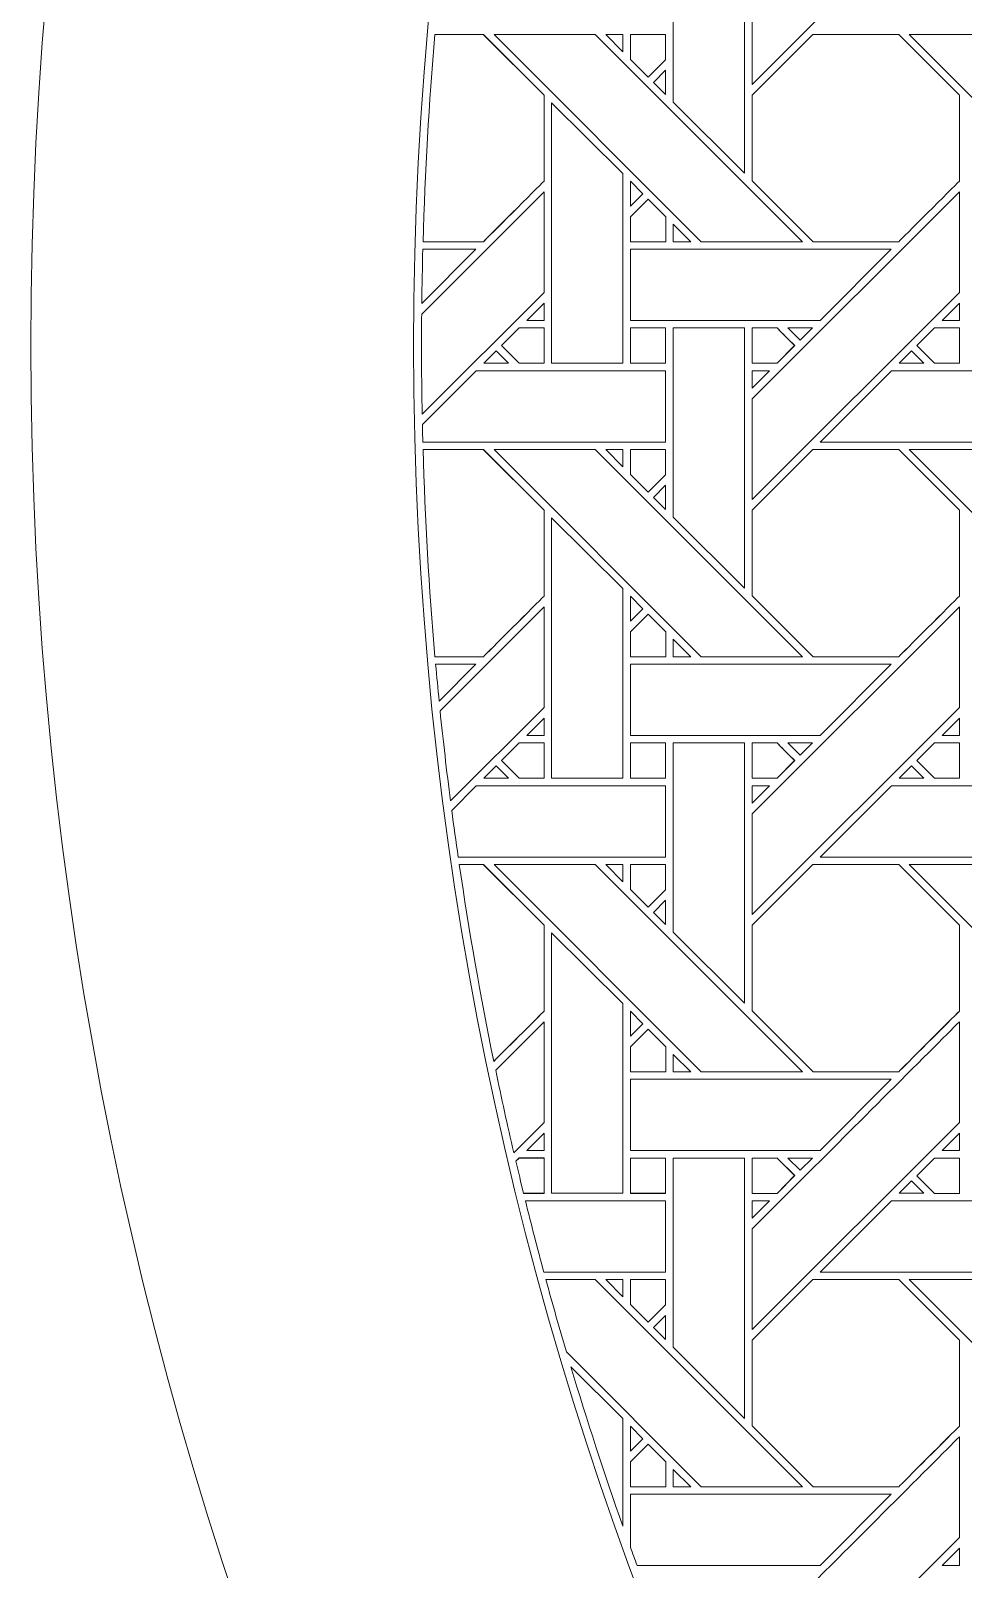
# Model space of a CAD drawing. Header units: inches. Extents: x 3.4 to 21.4, y 0.1 to 18.1.
# Drawn here: x 3.383 to 5.513, y 6.298 to 9.815 of the extents above; entities that cross this region are included whole.
import ezdxf

# ---------------------------------------------------------------- set-up
doc = ezdxf.new("R2010")
doc.units = ezdxf.units.IN
doc.header["$MEASUREMENT"] = 0
doc.layers.add('Design', color=7, linetype='Continuous', lineweight=0)

msp = doc.modelspace()

# ---------------------------------------------------------------- linework, layer by layer
at = {"layer": 'Design'}
for points, knots in [([(12.3829, 18.0948), (7.4123, 18.0948), (3.3829, 14.0653), (3.3829, 9.0948), (3.3829, 4.1242), (7.4123, 0.0948), (12.3829, 0.0948), (17.3534, 0.0948), (21.3829, 4.1242), (21.3829, 9.0948), (21.3829, 14.0653), (17.3534, 18.0948), (12.3829, 18.0948)], [0, 0, 0, 0, 1, 1, 1, 2, 2, 2, 3, 3, 3, 4, 4, 4, 4]), ([(12.3829, 17.2202), (7.8953, 17.2202), (4.2574, 13.5823), (4.2574, 9.0948), (4.2574, 4.6072), (7.8953, 0.9693), (12.3829, 0.9693), (16.8704, 0.9693), (20.5083, 4.6072), (20.5083, 9.0948), (20.5083, 13.5823), (16.8704, 17.2202), (12.3829, 17.2202)], [0, 0, 0, 0, 1, 1, 1, 2, 2, 2, 3, 3, 3, 4, 4, 4, 4]), ([(5.5042, 10.1654), (5.5042, 10.1654), (5.0306, 9.6917), (5.0306, 9.6917), (5.0306, 9.6917), (5.0306, 9.9218), (5.0306, 9.9218), (5.0306, 9.9218), (5.5042, 10.3954), (5.5042, 10.3954), (5.5042, 10.3954), (5.5042, 10.1654), (5.5042, 10.1654)], [0, 0, 0, 0, 1, 1, 1, 2, 2, 2, 3, 3, 3, 4, 4, 4, 4]), ([(5.0134, 10.0839), (5.0134, 10.0839), (5.0134, 9.4888), (5.0134, 9.4888), (5.0134, 9.4888), (4.8505, 9.6517), (4.8505, 9.6517), (4.8505, 9.6517), (4.8505, 10.0839), (4.8505, 10.0839), (4.8505, 10.0839), (5.0134, 10.0839), (5.0134, 10.0839)], [0, 0, 0, 0, 1, 1, 1, 2, 2, 2, 3, 3, 3, 4, 4, 4, 4]), ([(4.4166, 9.8061), (4.4166, 9.8061), (4.5554, 9.6673), (4.5554, 9.6673), (4.5554, 9.6673), (4.5554, 9.4711), (4.5554, 9.4711), (4.5376, 9.4532), (4.4256, 9.3414), (4.4167, 9.3324), (4.4167, 9.3324), (4.2789, 9.3324), (4.2789, 9.3324), (4.2835, 9.4915), (4.2926, 9.6494), (4.3062, 9.8061), (4.3062, 9.8061), (4.4166, 9.8061), (4.4166, 9.8061)], [0, 0, 0, 0, 1, 1, 1, 2, 2, 2, 3, 3, 3, 4, 4, 4, 5, 5, 5, 6, 6, 6, 6]), ([(4.3062, 9.8061), (4.3062, 9.8061), (4.4168, 9.8061), (4.4168, 9.8061), (4.4168, 9.8061), (4.5555, 9.6673), (4.5555, 9.6673), (4.5555, 9.6673), (4.5555, 9.4711), (4.5555, 9.4711), (4.5378, 9.4533), (4.4259, 9.3415), (4.4168, 9.3324), (4.4168, 9.3324), (4.2789, 9.3324), (4.2789, 9.3324), (4.2835, 9.4915), (4.2926, 9.6494), (4.3062, 9.8061)], [0, 0, 0, 0, 1, 1, 1, 2, 2, 2, 3, 3, 3, 4, 4, 4, 5, 5, 5, 6, 6, 6, 6]), ([(4.441, 9.8061), (4.441, 9.8061), (4.6719, 9.8061), (4.6719, 9.8061), (4.6719, 9.8061), (5.1456, 9.3324), (5.1456, 9.3324), (5.1456, 9.3324), (4.9146, 9.3324), (4.9146, 9.3324), (4.9146, 9.3324), (4.441, 9.8061), (4.441, 9.8061)], [0, 0, 0, 0, 1, 1, 1, 2, 2, 2, 3, 3, 3, 4, 4, 4, 4]), ([(4.6961, 9.8061), (4.6961, 9.8061), (4.7355, 9.8061), (4.7355, 9.8061), (4.7355, 9.8061), (4.7355, 9.7662), (4.7355, 9.7662), (4.7355, 9.7662), (4.6961, 9.8061), (4.6961, 9.8061)], [0, 0, 0, 0, 1, 1, 1, 2, 2, 2, 3, 3, 3, 3]), ([(4.8328, 9.8061), (4.8328, 9.8061), (4.8328, 9.7485), (4.8328, 9.7485), (4.8328, 9.7485), (4.7929, 9.7085), (4.7929, 9.7085), (4.7929, 9.7085), (4.7526, 9.7489), (4.7526, 9.7489), (4.7526, 9.7489), (4.7526, 9.8061), (4.7526, 9.8061), (4.7526, 9.8061), (4.8328, 9.8061), (4.8328, 9.8061)], [0, 0, 0, 0, 1, 1, 1, 2, 2, 2, 3, 3, 3, 4, 4, 4, 5, 5, 5, 5]), ([(4.793, 9.7085), (4.793, 9.7085), (4.7527, 9.7489), (4.7527, 9.7489), (4.7527, 9.7489), (4.7527, 9.8061), (4.7527, 9.8061), (4.7527, 9.8061), (4.833, 9.8061), (4.833, 9.8061), (4.833, 9.8061), (4.833, 9.7485), (4.833, 9.7485), (4.833, 9.7485), (4.793, 9.7085), (4.793, 9.7085)], [0, 0, 0, 0, 1, 1, 1, 2, 2, 2, 3, 3, 3, 4, 4, 4, 5, 5, 5, 5]), ([(5.3655, 9.3324), (5.3655, 9.3324), (5.1698, 9.3324), (5.1698, 9.3324), (5.1698, 9.3324), (5.0305, 9.4717), (5.0305, 9.4717), (5.0305, 9.4717), (5.0305, 9.6673), (5.0305, 9.6673), (5.0305, 9.6673), (5.1692, 9.8061), (5.1692, 9.8061), (5.1692, 9.8061), (5.3654, 9.8061), (5.3654, 9.8061), (5.3654, 9.8061), (5.5042, 9.6673), (5.5042, 9.6673), (5.5042, 9.6673), (5.5042, 9.4711), (5.5042, 9.4711), (5.4864, 9.4532), (5.3744, 9.3414), (5.3655, 9.3324)], [0, 0, 0, 0, 1, 1, 1, 2, 2, 2, 3, 3, 3, 4, 4, 4, 5, 5, 5, 6, 6, 6, 7, 7, 7, 8, 8, 8, 8]), ([(5.1692, 9.8061), (5.1692, 9.8061), (5.3654, 9.8061), (5.3654, 9.8061), (5.3654, 9.8061), (5.5042, 9.6673), (5.5042, 9.6673), (5.5042, 9.6673), (5.5042, 9.4711), (5.5042, 9.4711), (5.4863, 9.4531), (5.3744, 9.3414), (5.3655, 9.3324), (5.3655, 9.3324), (5.1698, 9.3324), (5.1698, 9.3324), (5.1698, 9.3324), (5.0305, 9.4717), (5.0305, 9.4717), (5.0305, 9.4717), (5.0305, 9.6673), (5.0305, 9.6673), (5.0305, 9.6673), (5.1692, 9.8061), (5.1692, 9.8061)], [0, 0, 0, 0, 1, 1, 1, 2, 2, 2, 3, 3, 3, 4, 4, 4, 5, 5, 5, 6, 6, 6, 7, 7, 7, 8, 8, 8, 8]), ([(5.6207, 9.8061), (5.6207, 9.8061), (6.0943, 9.3324), (6.0943, 9.3324), (6.0943, 9.3324), (5.8633, 9.3324), (5.8633, 9.3324), (5.8633, 9.3324), (5.3897, 9.8061), (5.3897, 9.8061), (5.3897, 9.8061), (5.6207, 9.8061), (5.6207, 9.8061)], [0, 0, 0, 0, 1, 1, 1, 2, 2, 2, 3, 3, 3, 4, 4, 4, 4]), ([(4.833, 9.7242), (4.833, 9.7242), (4.833, 9.6691), (4.833, 9.6691), (4.833, 9.6691), (4.8052, 9.6964), (4.8052, 9.6964), (4.8052, 9.6964), (4.833, 9.7242), (4.833, 9.7242)], [0, 0, 0, 0, 1, 1, 1, 2, 2, 2, 3, 3, 3, 3]), ([(4.7354, 9.4881), (4.7354, 9.4881), (4.7354, 9.0544), (4.7354, 9.0544), (4.7354, 9.0544), (4.5727, 9.0544), (4.5727, 9.0544), (4.5727, 9.0544), (4.5727, 9.6502), (4.5727, 9.6502), (4.5727, 9.6502), (4.7354, 9.4881), (4.7354, 9.4881)], [0, 0, 0, 0, 1, 1, 1, 2, 2, 2, 3, 3, 3, 4, 4, 4, 4]), ([(4.7527, 9.4138), (4.7527, 9.4138), (4.7527, 9.4706), (4.7527, 9.4706), (4.7527, 9.4706), (4.7809, 9.442), (4.7809, 9.442), (4.7809, 9.442), (4.7527, 9.4138), (4.7527, 9.4138)], [0, 0, 0, 0, 1, 1, 1, 2, 2, 2, 3, 3, 3, 3]), ([(4.2754, 9.0948), (4.2754, 9.1189), (4.2756, 9.1429), (4.2758, 9.167), (4.2758, 9.167), (4.5555, 9.4467), (4.5555, 9.4467), (4.5555, 9.4467), (4.5555, 9.2166), (4.5555, 9.2166), (4.5555, 9.2166), (4.277, 8.9382), (4.277, 8.9382), (4.276, 8.9903), (4.2754, 9.0424), (4.2754, 9.0948)], [0, 0, 0, 0, 1, 1, 1, 2, 2, 2, 3, 3, 3, 4, 4, 4, 5, 5, 5, 5]), ([(4.7526, 9.3322), (4.7526, 9.3322), (4.7526, 9.3895), (4.7526, 9.3895), (4.7526, 9.3895), (4.7929, 9.4298), (4.7929, 9.4298), (4.7929, 9.4298), (4.8332, 9.3895), (4.8332, 9.3895), (4.8332, 9.3895), (4.8332, 9.3322), (4.8332, 9.3322), (4.8332, 9.3322), (4.7526, 9.3322), (4.7526, 9.3322)], [0, 0, 0, 0, 1, 1, 1, 2, 2, 2, 3, 3, 3, 4, 4, 4, 5, 5, 5, 5]), ([(4.7931, 9.4298), (4.7931, 9.4298), (4.8334, 9.3895), (4.8334, 9.3895), (4.8334, 9.3895), (4.8334, 9.3322), (4.8334, 9.3322), (4.8334, 9.3322), (4.7527, 9.3322), (4.7527, 9.3322), (4.7527, 9.3322), (4.7527, 9.3895), (4.7527, 9.3895), (4.7527, 9.3895), (4.7931, 9.4298), (4.7931, 9.4298)], [0, 0, 0, 0, 1, 1, 1, 2, 2, 2, 3, 3, 3, 4, 4, 4, 5, 5, 5, 5]), ([(5.0306, 8.9731), (5.0306, 8.9731), (5.5042, 9.4467), (5.5042, 9.4467), (5.5042, 9.4467), (5.5042, 9.2166), (5.5042, 9.2166), (5.5042, 9.2166), (5.0306, 8.743), (5.0306, 8.743), (5.0306, 8.743), (5.0306, 8.9731), (5.0306, 8.9731)], [0, 0, 0, 0, 1, 1, 1, 2, 2, 2, 3, 3, 3, 4, 4, 4, 4]), ([(4.8506, 9.3324), (4.8506, 9.3324), (4.8506, 9.3722), (4.8506, 9.3722), (4.8506, 9.3722), (4.8904, 9.3324), (4.8904, 9.3324), (4.8904, 9.3324), (4.8506, 9.3324), (4.8506, 9.3324)], [0, 0, 0, 0, 1, 1, 1, 2, 2, 2, 3, 3, 3, 3]), ([(4.2784, 9.3152), (4.2784, 9.3152), (4.3997, 9.3152), (4.3997, 9.3152), (4.3997, 9.3152), (4.276, 9.1915), (4.276, 9.1915), (4.2765, 9.2328), (4.2773, 9.274), (4.2784, 9.3152)], [0, 0, 0, 0, 1, 1, 1, 2, 2, 2, 3, 3, 3, 3]), ([(4.7527, 9.1525), (4.7527, 9.1525), (4.7527, 9.3152), (4.7527, 9.3152), (4.7527, 9.3152), (5.3484, 9.3152), (5.3484, 9.3152), (5.3484, 9.3152), (5.1857, 9.1525), (5.1857, 9.1525), (5.1857, 9.1525), (4.7527, 9.1525), (4.7527, 9.1525)], [0, 0, 0, 0, 1, 1, 1, 2, 2, 2, 3, 3, 3, 4, 4, 4, 4]), ([(4.5158, 9.1525), (4.5158, 9.1525), (4.5555, 9.1923), (4.5555, 9.1923), (4.5555, 9.1923), (4.5555, 9.1525), (4.5555, 9.1525), (4.5555, 9.1525), (4.5158, 9.1525), (4.5158, 9.1525)], [0, 0, 0, 0, 1, 1, 1, 2, 2, 2, 3, 3, 3, 3]), ([(5.4645, 9.1525), (5.4645, 9.1525), (5.5042, 9.1923), (5.5042, 9.1923), (5.5042, 9.1923), (5.5042, 9.1525), (5.5042, 9.1525), (5.5042, 9.1525), (5.4645, 9.1525), (5.4645, 9.1525)], [0, 0, 0, 0, 1, 1, 1, 2, 2, 2, 3, 3, 3, 3]), ([(4.5554, 9.1352), (4.5554, 9.1352), (4.5554, 9.0544), (4.5554, 9.0544), (4.5554, 9.0544), (4.4983, 9.0544), (4.4983, 9.0544), (4.4983, 9.0544), (4.4579, 9.0948), (4.4579, 9.0948), (4.4579, 9.0948), (4.4983, 9.1352), (4.4983, 9.1352), (4.4983, 9.1352), (4.5554, 9.1352), (4.5554, 9.1352)], [0, 0, 0, 0, 1, 1, 1, 2, 2, 2, 3, 3, 3, 4, 4, 4, 5, 5, 5, 5]), ([(4.4581, 9.0948), (4.4581, 9.0948), (4.4985, 9.1352), (4.4985, 9.1352), (4.4985, 9.1352), (4.5555, 9.1352), (4.5555, 9.1352), (4.5555, 9.1352), (4.5555, 9.0544), (4.5555, 9.0544), (4.5555, 9.0544), (4.4984, 9.0544), (4.4984, 9.0544), (4.4984, 9.0544), (4.4581, 9.0948), (4.4581, 9.0948)], [0, 0, 0, 0, 1, 1, 1, 2, 2, 2, 3, 3, 3, 4, 4, 4, 5, 5, 5, 5]), ([(4.7526, 9.1352), (4.7526, 9.1352), (4.8328, 9.1352), (4.8328, 9.1352), (4.8328, 9.1352), (4.8328, 9.0544), (4.8328, 9.0544), (4.8328, 9.0544), (4.7526, 9.0544), (4.7526, 9.0544), (4.7526, 9.0544), (4.7526, 9.1352), (4.7526, 9.1352)], [0, 0, 0, 0, 1, 1, 1, 2, 2, 2, 3, 3, 3, 4, 4, 4, 4]), ([(4.7527, 9.1352), (4.7527, 9.1352), (4.833, 9.1352), (4.833, 9.1352), (4.833, 9.1352), (4.833, 9.0544), (4.833, 9.0544), (4.833, 9.0544), (4.7527, 9.0544), (4.7527, 9.0544), (4.7527, 9.0544), (4.7527, 9.1352), (4.7527, 9.1352)], [0, 0, 0, 0, 1, 1, 1, 2, 2, 2, 3, 3, 3, 4, 4, 4, 4]), ([(5.0134, 9.1352), (5.0134, 9.1352), (5.0134, 8.5401), (5.0134, 8.5401), (5.0134, 8.5401), (4.8505, 8.703), (4.8505, 8.703), (4.8505, 8.703), (4.8505, 9.1352), (4.8505, 9.1352), (4.8505, 9.1352), (5.0134, 9.1352), (5.0134, 9.1352)], [0, 0, 0, 0, 1, 1, 1, 2, 2, 2, 3, 3, 3, 4, 4, 4, 4]), ([(5.0305, 9.0544), (5.0305, 9.0544), (5.0305, 9.1352), (5.0305, 9.1352), (5.0305, 9.1352), (5.0876, 9.1352), (5.0876, 9.1352), (5.0927, 9.1301), (5.1234, 9.0993), (5.1278, 9.0948), (5.1278, 9.0948), (5.0875, 9.0544), (5.0875, 9.0544), (5.0875, 9.0544), (5.0305, 9.0544), (5.0305, 9.0544)], [0, 0, 0, 0, 1, 1, 1, 2, 2, 2, 3, 3, 3, 4, 4, 4, 5, 5, 5, 5]), ([(5.1128, 9.11), (5.1128, 9.11), (5.128, 9.0948), (5.128, 9.0948), (5.128, 9.0948), (5.0875, 9.0544), (5.0875, 9.0544), (5.0875, 9.0544), (5.0305, 9.0544), (5.0305, 9.0544), (5.0305, 9.0544), (5.0305, 9.1352), (5.0305, 9.1352), (5.0305, 9.1352), (5.0876, 9.1352), (5.0876, 9.1352), (5.0931, 9.1297), (5.1033, 9.1195), (5.1128, 9.11)], [0, 0, 0, 0, 1, 1, 1, 2, 2, 2, 3, 3, 3, 4, 4, 4, 5, 5, 5, 6, 6, 6, 6]), ([(5.112, 9.1352), (5.112, 9.1352), (5.1685, 9.1352), (5.1685, 9.1352), (5.1685, 9.1352), (5.1402, 9.107), (5.1402, 9.107), (5.1402, 9.107), (5.112, 9.1352), (5.112, 9.1352)], [0, 0, 0, 0, 1, 1, 1, 2, 2, 2, 3, 3, 3, 3]), ([(5.4471, 9.0544), (5.4471, 9.0544), (5.4067, 9.0948), (5.4067, 9.0948), (5.4067, 9.0948), (5.4471, 9.1352), (5.4471, 9.1352), (5.4471, 9.1352), (5.5042, 9.1352), (5.5042, 9.1352), (5.5042, 9.1352), (5.5042, 9.0544), (5.5042, 9.0544), (5.5042, 9.0544), (5.4471, 9.0544), (5.4471, 9.0544)], [0, 0, 0, 0, 1, 1, 1, 2, 2, 2, 3, 3, 3, 4, 4, 4, 5, 5, 5, 5]), ([(5.4067, 9.0948), (5.4067, 9.0948), (5.4471, 9.1352), (5.4471, 9.1352), (5.4471, 9.1352), (5.5042, 9.1352), (5.5042, 9.1352), (5.5042, 9.1352), (5.5042, 9.0544), (5.5042, 9.0544), (5.5042, 9.0544), (5.4471, 9.0544), (5.4471, 9.0544), (5.4471, 9.0544), (5.4067, 9.0948), (5.4067, 9.0948)], [0, 0, 0, 0, 1, 1, 1, 2, 2, 2, 3, 3, 3, 4, 4, 4, 5, 5, 5, 5]), ([(4.4742, 9.0544), (4.4742, 9.0544), (4.4177, 9.0544), (4.4177, 9.0544), (4.4177, 9.0544), (4.4459, 9.0827), (4.4459, 9.0827), (4.4459, 9.0827), (4.4742, 9.0544), (4.4742, 9.0544)], [0, 0, 0, 0, 1, 1, 1, 2, 2, 2, 3, 3, 3, 3]), ([(5.4229, 9.0544), (5.4229, 9.0544), (5.3664, 9.0544), (5.3664, 9.0544), (5.3664, 9.0544), (5.3947, 9.0827), (5.3947, 9.0827), (5.3947, 9.0827), (5.4229, 9.0544), (5.4229, 9.0544)], [0, 0, 0, 0, 1, 1, 1, 2, 2, 2, 3, 3, 3, 3]), ([(4.2775, 8.9142), (4.2775, 8.9142), (4.4005, 9.0373), (4.4005, 9.0373), (4.4005, 9.0373), (4.833, 9.0373), (4.833, 9.0373), (4.833, 9.0373), (4.833, 8.8745), (4.833, 8.8745), (4.833, 8.8745), (4.2784, 8.8745), (4.2784, 8.8745), (4.278, 8.8877), (4.2778, 8.901), (4.2775, 8.9142)], [0, 0, 0, 0, 1, 1, 1, 2, 2, 2, 3, 3, 3, 4, 4, 4, 5, 5, 5, 5]), ([(5.0704, 9.0373), (5.0704, 9.0373), (5.0306, 8.9975), (5.0306, 8.9975), (5.0306, 8.9975), (5.0306, 9.0373), (5.0306, 9.0373), (5.0306, 9.0373), (5.0704, 9.0373), (5.0704, 9.0373)], [0, 0, 0, 0, 1, 1, 1, 2, 2, 2, 3, 3, 3, 3]), ([(5.3493, 9.0373), (5.3493, 9.0373), (5.7817, 9.0373), (5.7817, 9.0373), (5.7817, 9.0373), (5.7817, 8.8745), (5.7817, 8.8745), (5.7817, 8.8745), (5.1864, 8.8745), (5.1864, 8.8745), (5.1864, 8.8745), (5.3493, 9.0373), (5.3493, 9.0373)], [0, 0, 0, 0, 1, 1, 1, 2, 2, 2, 3, 3, 3, 4, 4, 4, 4]), ([(4.4166, 8.8573), (4.4166, 8.8573), (4.5554, 8.7186), (4.5554, 8.7186), (4.5554, 8.7186), (4.5554, 8.5224), (4.5554, 8.5224), (4.5376, 8.5044), (4.4256, 8.3927), (4.4167, 8.3837), (4.4167, 8.3837), (4.3062, 8.3837), (4.3062, 8.3837), (4.2926, 8.5403), (4.2835, 8.6983), (4.2789, 8.8573), (4.2789, 8.8573), (4.4166, 8.8573), (4.4166, 8.8573)], [0, 0, 0, 0, 1, 1, 1, 2, 2, 2, 3, 3, 3, 4, 4, 4, 5, 5, 5, 6, 6, 6, 6]), ([(4.2789, 8.8573), (4.2789, 8.8573), (4.4168, 8.8573), (4.4168, 8.8573), (4.4168, 8.8573), (4.5555, 8.7186), (4.5555, 8.7186), (4.5555, 8.7186), (4.5555, 8.5224), (4.5555, 8.5224), (4.5375, 8.5043), (4.4257, 8.3926), (4.4168, 8.3837), (4.4168, 8.3837), (4.3062, 8.3837), (4.3062, 8.3837), (4.2926, 8.5403), (4.2835, 8.6983), (4.2789, 8.8573)], [0, 0, 0, 0, 1, 1, 1, 2, 2, 2, 3, 3, 3, 4, 4, 4, 5, 5, 5, 6, 6, 6, 6]), ([(4.441, 8.8573), (4.441, 8.8573), (4.6719, 8.8573), (4.6719, 8.8573), (4.6719, 8.8573), (5.1456, 8.3837), (5.1456, 8.3837), (5.1456, 8.3837), (4.9145, 8.3837), (4.9145, 8.3837), (4.9145, 8.3837), (4.441, 8.8573), (4.441, 8.8573)], [0, 0, 0, 0, 1, 1, 1, 2, 2, 2, 3, 3, 3, 4, 4, 4, 4]), ([(4.6961, 8.8573), (4.6961, 8.8573), (4.7355, 8.8573), (4.7355, 8.8573), (4.7355, 8.8573), (4.7355, 8.8175), (4.7355, 8.8175), (4.7355, 8.8175), (4.6961, 8.8573), (4.6961, 8.8573)], [0, 0, 0, 0, 1, 1, 1, 2, 2, 2, 3, 3, 3, 3]), ([(4.8328, 8.8573), (4.8328, 8.8573), (4.8328, 8.7997), (4.8328, 8.7997), (4.8328, 8.7997), (4.7929, 8.7598), (4.7929, 8.7598), (4.7929, 8.7598), (4.7526, 8.8001), (4.7526, 8.8001), (4.7526, 8.8001), (4.7526, 8.8573), (4.7526, 8.8573), (4.7526, 8.8573), (4.8328, 8.8573), (4.8328, 8.8573)], [0, 0, 0, 0, 1, 1, 1, 2, 2, 2, 3, 3, 3, 4, 4, 4, 5, 5, 5, 5]), ([(4.793, 8.7598), (4.793, 8.7598), (4.7527, 8.8001), (4.7527, 8.8001), (4.7527, 8.8001), (4.7527, 8.8573), (4.7527, 8.8573), (4.7527, 8.8573), (4.833, 8.8573), (4.833, 8.8573), (4.833, 8.8573), (4.833, 8.7997), (4.833, 8.7997), (4.833, 8.7997), (4.793, 8.7598), (4.793, 8.7598)], [0, 0, 0, 0, 1, 1, 1, 2, 2, 2, 3, 3, 3, 4, 4, 4, 5, 5, 5, 5]), ([(5.3655, 8.3837), (5.3655, 8.3837), (5.1698, 8.3837), (5.1698, 8.3837), (5.1698, 8.3837), (5.0305, 8.5229), (5.0305, 8.5229), (5.0305, 8.5229), (5.0305, 8.7186), (5.0305, 8.7186), (5.0305, 8.7186), (5.1692, 8.8573), (5.1692, 8.8573), (5.1692, 8.8573), (5.3654, 8.8573), (5.3654, 8.8573), (5.3654, 8.8573), (5.5042, 8.7186), (5.5042, 8.7186), (5.5042, 8.7186), (5.5042, 8.5224), (5.5042, 8.5224), (5.4864, 8.5044), (5.3745, 8.3927), (5.3655, 8.3837)], [0, 0, 0, 0, 1, 1, 1, 2, 2, 2, 3, 3, 3, 4, 4, 4, 5, 5, 5, 6, 6, 6, 7, 7, 7, 8, 8, 8, 8]), ([(5.0305, 8.7186), (5.0305, 8.7186), (5.1692, 8.8573), (5.1692, 8.8573), (5.1692, 8.8573), (5.3654, 8.8573), (5.3654, 8.8573), (5.3654, 8.8573), (5.5042, 8.7186), (5.5042, 8.7186), (5.5042, 8.7186), (5.5042, 8.5224), (5.5042, 8.5224), (5.4863, 8.5043), (5.3744, 8.3926), (5.3655, 8.3837), (5.3655, 8.3837), (5.1698, 8.3837), (5.1698, 8.3837), (5.1698, 8.3837), (5.0305, 8.5229), (5.0305, 8.5229), (5.0305, 8.5229), (5.0305, 8.7186), (5.0305, 8.7186)], [0, 0, 0, 0, 1, 1, 1, 2, 2, 2, 3, 3, 3, 4, 4, 4, 5, 5, 5, 6, 6, 6, 7, 7, 7, 8, 8, 8, 8]), ([(5.6207, 8.8573), (5.6207, 8.8573), (6.0943, 8.3837), (6.0943, 8.3837), (6.0943, 8.3837), (5.8633, 8.3837), (5.8633, 8.3837), (5.8633, 8.3837), (5.3897, 8.8573), (5.3897, 8.8573), (5.3897, 8.8573), (5.6207, 8.8573), (5.6207, 8.8573)], [0, 0, 0, 0, 1, 1, 1, 2, 2, 2, 3, 3, 3, 4, 4, 4, 4]), ([(4.833, 8.7755), (4.833, 8.7755), (4.833, 8.7203), (4.833, 8.7203), (4.833, 8.7203), (4.8052, 8.7477), (4.8052, 8.7477), (4.8052, 8.7477), (4.833, 8.7755), (4.833, 8.7755)], [0, 0, 0, 0, 1, 1, 1, 2, 2, 2, 3, 3, 3, 3]), ([(4.7354, 8.5394), (4.7354, 8.5394), (4.7354, 8.1057), (4.7354, 8.1057), (4.7354, 8.1057), (4.5727, 8.1057), (4.5727, 8.1057), (4.5727, 8.1057), (4.5727, 8.7015), (4.5727, 8.7015), (4.5727, 8.7015), (4.7354, 8.5394), (4.7354, 8.5394)], [0, 0, 0, 0, 1, 1, 1, 2, 2, 2, 3, 3, 3, 4, 4, 4, 4]), ([(4.7527, 8.4651), (4.7527, 8.4651), (4.7527, 8.5219), (4.7527, 8.5219), (4.7527, 8.5219), (4.7809, 8.4933), (4.7809, 8.4933), (4.7809, 8.4933), (4.7527, 8.4651), (4.7527, 8.4651)], [0, 0, 0, 0, 1, 1, 1, 2, 2, 2, 3, 3, 3, 3]), ([(4.3178, 8.2602), (4.3178, 8.2602), (4.5555, 8.498), (4.5555, 8.498), (4.5555, 8.498), (4.5555, 8.2679), (4.5555, 8.2679), (4.5555, 8.2679), (4.3416, 8.054), (4.3416, 8.054), (4.3328, 8.1225), (4.3249, 8.1912), (4.3178, 8.2602)], [0, 0, 0, 0, 1, 1, 1, 2, 2, 2, 3, 3, 3, 4, 4, 4, 4]), ([(4.7526, 8.3835), (4.7526, 8.3835), (4.7526, 8.4407), (4.7526, 8.4407), (4.7526, 8.4407), (4.7929, 8.4811), (4.7929, 8.4811), (4.7929, 8.4811), (4.8332, 8.4407), (4.8332, 8.4407), (4.8332, 8.4407), (4.8332, 8.3835), (4.8332, 8.3835), (4.8332, 8.3835), (4.7526, 8.3835), (4.7526, 8.3835)], [0, 0, 0, 0, 1, 1, 1, 2, 2, 2, 3, 3, 3, 4, 4, 4, 5, 5, 5, 5]), ([(4.7931, 8.4811), (4.7931, 8.4811), (4.8334, 8.4407), (4.8334, 8.4407), (4.8334, 8.4407), (4.8334, 8.3834), (4.8334, 8.3834), (4.8334, 8.3834), (4.7527, 8.3834), (4.7527, 8.3834), (4.7527, 8.3834), (4.7527, 8.4407), (4.7527, 8.4407), (4.7527, 8.4407), (4.7931, 8.4811), (4.7931, 8.4811)], [0, 0, 0, 0, 1, 1, 1, 2, 2, 2, 3, 3, 3, 4, 4, 4, 5, 5, 5, 5]), ([(5.0306, 8.0244), (5.0306, 8.0244), (5.5042, 8.498), (5.5042, 8.498), (5.5042, 8.498), (5.5042, 8.2679), (5.5042, 8.2679), (5.5042, 8.2679), (5.0306, 7.7943), (5.0306, 7.7943), (5.0306, 7.7943), (5.0306, 8.0244), (5.0306, 8.0244)], [0, 0, 0, 0, 1, 1, 1, 2, 2, 2, 3, 3, 3, 4, 4, 4, 4]), ([(4.8506, 8.3837), (4.8506, 8.3837), (4.8506, 8.4235), (4.8506, 8.4235), (4.8506, 8.4235), (4.8903, 8.3837), (4.8903, 8.3837), (4.8903, 8.3837), (4.8506, 8.3837), (4.8506, 8.3837)], [0, 0, 0, 0, 1, 1, 1, 2, 2, 2, 3, 3, 3, 3]), ([(4.3077, 8.3664), (4.3077, 8.3664), (4.3997, 8.3664), (4.3997, 8.3664), (4.3997, 8.3664), (4.3157, 8.2824), (4.3157, 8.2824), (4.3129, 8.3104), (4.3102, 8.3384), (4.3077, 8.3664)], [0, 0, 0, 0, 1, 1, 1, 2, 2, 2, 3, 3, 3, 3]), ([(4.7527, 8.2037), (4.7527, 8.2037), (4.7527, 8.3664), (4.7527, 8.3664), (4.7527, 8.3664), (5.3484, 8.3664), (5.3484, 8.3664), (5.3484, 8.3664), (5.1857, 8.2037), (5.1857, 8.2037), (5.1857, 8.2037), (4.7527, 8.2037), (4.7527, 8.2037)], [0, 0, 0, 0, 1, 1, 1, 2, 2, 2, 3, 3, 3, 4, 4, 4, 4]), ([(4.5158, 8.2038), (4.5158, 8.2038), (4.5555, 8.2435), (4.5555, 8.2435), (4.5555, 8.2435), (4.5555, 8.2038), (4.5555, 8.2038), (4.5555, 8.2038), (4.5158, 8.2038), (4.5158, 8.2038)], [0, 0, 0, 0, 1, 1, 1, 2, 2, 2, 3, 3, 3, 3]), ([(5.4645, 8.2038), (5.4645, 8.2038), (5.5042, 8.2435), (5.5042, 8.2435), (5.5042, 8.2435), (5.5042, 8.2038), (5.5042, 8.2038), (5.5042, 8.2038), (5.4645, 8.2038), (5.4645, 8.2038)], [0, 0, 0, 0, 1, 1, 1, 2, 2, 2, 3, 3, 3, 3]), ([(4.5554, 8.1865), (4.5554, 8.1865), (4.5554, 8.1057), (4.5554, 8.1057), (4.5554, 8.1057), (4.4983, 8.1057), (4.4983, 8.1057), (4.4983, 8.1057), (4.4579, 8.1461), (4.4579, 8.1461), (4.4579, 8.1461), (4.4983, 8.1865), (4.4983, 8.1865), (4.4983, 8.1865), (4.5554, 8.1865), (4.5554, 8.1865)], [0, 0, 0, 0, 1, 1, 1, 2, 2, 2, 3, 3, 3, 4, 4, 4, 5, 5, 5, 5]), ([(4.4581, 8.1461), (4.4581, 8.1461), (4.4985, 8.1865), (4.4985, 8.1865), (4.4985, 8.1865), (4.5555, 8.1865), (4.5555, 8.1865), (4.5555, 8.1865), (4.5555, 8.1057), (4.5555, 8.1057), (4.5555, 8.1057), (4.4984, 8.1057), (4.4984, 8.1057), (4.4984, 8.1057), (4.4581, 8.1461), (4.4581, 8.1461)], [0, 0, 0, 0, 1, 1, 1, 2, 2, 2, 3, 3, 3, 4, 4, 4, 5, 5, 5, 5]), ([(4.7526, 8.1865), (4.7526, 8.1865), (4.8328, 8.1865), (4.8328, 8.1865), (4.8328, 8.1865), (4.8328, 8.1057), (4.8328, 8.1057), (4.8328, 8.1057), (4.7526, 8.1057), (4.7526, 8.1057), (4.7526, 8.1057), (4.7526, 8.1865), (4.7526, 8.1865)], [0, 0, 0, 0, 1, 1, 1, 2, 2, 2, 3, 3, 3, 4, 4, 4, 4]), ([(4.7527, 8.1865), (4.7527, 8.1865), (4.833, 8.1865), (4.833, 8.1865), (4.833, 8.1865), (4.833, 8.1057), (4.833, 8.1057), (4.833, 8.1057), (4.7527, 8.1057), (4.7527, 8.1057), (4.7527, 8.1057), (4.7527, 8.1865), (4.7527, 8.1865)], [0, 0, 0, 0, 1, 1, 1, 2, 2, 2, 3, 3, 3, 4, 4, 4, 4]), ([(5.0134, 8.1865), (5.0134, 8.1865), (5.0134, 7.5914), (5.0134, 7.5914), (5.0134, 7.5914), (4.8505, 7.7543), (4.8505, 7.7543), (4.8505, 7.7543), (4.8505, 8.1865), (4.8505, 8.1865), (4.8505, 8.1865), (5.0134, 8.1865), (5.0134, 8.1865)], [0, 0, 0, 0, 1, 1, 1, 2, 2, 2, 3, 3, 3, 4, 4, 4, 4]), ([(5.0305, 8.1057), (5.0305, 8.1057), (5.0305, 8.1865), (5.0305, 8.1865), (5.0305, 8.1865), (5.0876, 8.1865), (5.0876, 8.1865), (5.0927, 8.1813), (5.1234, 8.1505), (5.1278, 8.1461), (5.1278, 8.1461), (5.0875, 8.1057), (5.0875, 8.1057), (5.0875, 8.1057), (5.0305, 8.1057), (5.0305, 8.1057)], [0, 0, 0, 0, 1, 1, 1, 2, 2, 2, 3, 3, 3, 4, 4, 4, 5, 5, 5, 5]), ([(5.1136, 8.1605), (5.1136, 8.1605), (5.128, 8.1461), (5.128, 8.1461), (5.128, 8.1461), (5.0875, 8.1057), (5.0875, 8.1057), (5.0875, 8.1057), (5.0305, 8.1057), (5.0305, 8.1057), (5.0305, 8.1057), (5.0305, 8.1865), (5.0305, 8.1865), (5.0305, 8.1865), (5.0876, 8.1865), (5.0876, 8.1865), (5.0932, 8.1809), (5.1039, 8.1702), (5.1136, 8.1605)], [0, 0, 0, 0, 1, 1, 1, 2, 2, 2, 3, 3, 3, 4, 4, 4, 5, 5, 5, 6, 6, 6, 6]), ([(5.112, 8.1865), (5.112, 8.1865), (5.1685, 8.1865), (5.1685, 8.1865), (5.1685, 8.1865), (5.1402, 8.1583), (5.1402, 8.1583), (5.1402, 8.1583), (5.112, 8.1865), (5.112, 8.1865)], [0, 0, 0, 0, 1, 1, 1, 2, 2, 2, 3, 3, 3, 3]), ([(5.4471, 8.1057), (5.4471, 8.1057), (5.4067, 8.1461), (5.4067, 8.1461), (5.4067, 8.1461), (5.4471, 8.1865), (5.4471, 8.1865), (5.4471, 8.1865), (5.5042, 8.1865), (5.5042, 8.1865), (5.5042, 8.1865), (5.5042, 8.1057), (5.5042, 8.1057), (5.5042, 8.1057), (5.4471, 8.1057), (5.4471, 8.1057)], [0, 0, 0, 0, 1, 1, 1, 2, 2, 2, 3, 3, 3, 4, 4, 4, 5, 5, 5, 5]), ([(5.4067, 8.1461), (5.4067, 8.1461), (5.4471, 8.1865), (5.4471, 8.1865), (5.4471, 8.1865), (5.5042, 8.1865), (5.5042, 8.1865), (5.5042, 8.1865), (5.5042, 8.1057), (5.5042, 8.1057), (5.5042, 8.1057), (5.4471, 8.1057), (5.4471, 8.1057), (5.4471, 8.1057), (5.4067, 8.1461), (5.4067, 8.1461)], [0, 0, 0, 0, 1, 1, 1, 2, 2, 2, 3, 3, 3, 4, 4, 4, 5, 5, 5, 5]), ([(4.4742, 8.1057), (4.4742, 8.1057), (4.4177, 8.1057), (4.4177, 8.1057), (4.4177, 8.1057), (4.4459, 8.1339), (4.4459, 8.1339), (4.4459, 8.1339), (4.4742, 8.1057), (4.4742, 8.1057)], [0, 0, 0, 0, 1, 1, 1, 2, 2, 2, 3, 3, 3, 3]), ([(5.4229, 8.1057), (5.4229, 8.1057), (5.3664, 8.1057), (5.3664, 8.1057), (5.3664, 8.1057), (5.3947, 8.1339), (5.3947, 8.1339), (5.3947, 8.1339), (5.4229, 8.1057), (5.4229, 8.1057)], [0, 0, 0, 0, 1, 1, 1, 2, 2, 2, 3, 3, 3, 3]), ([(4.3445, 8.0325), (4.3445, 8.0325), (4.4005, 8.0885), (4.4005, 8.0885), (4.4005, 8.0885), (4.833, 8.0885), (4.833, 8.0885), (4.833, 8.0885), (4.833, 7.9257), (4.833, 7.9257), (4.833, 7.9257), (4.3592, 7.9257), (4.3592, 7.9257), (4.3541, 7.9612), (4.3491, 7.9968), (4.3445, 8.0325)], [0, 0, 0, 0, 1, 1, 1, 2, 2, 2, 3, 3, 3, 4, 4, 4, 5, 5, 5, 5]), ([(5.0704, 8.0885), (5.0704, 8.0885), (5.0306, 8.0487), (5.0306, 8.0487), (5.0306, 8.0487), (5.0306, 8.0885), (5.0306, 8.0885), (5.0306, 8.0885), (5.0704, 8.0885), (5.0704, 8.0885)], [0, 0, 0, 0, 1, 1, 1, 2, 2, 2, 3, 3, 3, 3]), ([(5.3493, 8.0885), (5.3493, 8.0885), (5.7817, 8.0885), (5.7817, 8.0885), (5.7817, 8.0885), (5.7817, 7.9257), (5.7817, 7.9257), (5.7817, 7.9257), (5.1864, 7.9257), (5.1864, 7.9257), (5.1864, 7.9257), (5.3493, 8.0885), (5.3493, 8.0885)], [0, 0, 0, 0, 1, 1, 1, 2, 2, 2, 3, 3, 3, 4, 4, 4, 4]), ([(4.4166, 7.9086), (4.4166, 7.9086), (4.5554, 7.7699), (4.5554, 7.7699), (4.5554, 7.7699), (4.5554, 7.5736), (4.5554, 7.5736), (4.5421, 7.5603), (4.4768, 7.4951), (4.4405, 7.4588), (4.4101, 7.6073), (4.3839, 7.7573), (4.3617, 7.9086), (4.3617, 7.9086), (4.4166, 7.9086), (4.4166, 7.9086)], [0, 0, 0, 0, 1, 1, 1, 2, 2, 2, 3, 3, 3, 4, 4, 4, 5, 5, 5, 5]), ([(4.3617, 7.9086), (4.3617, 7.9086), (4.4168, 7.9086), (4.4168, 7.9086), (4.4168, 7.9086), (4.5555, 7.7699), (4.5555, 7.7699), (4.5555, 7.7699), (4.5555, 7.5737), (4.5555, 7.5737), (4.5422, 7.5602), (4.4768, 7.4949), (4.4405, 7.4587), (4.4101, 7.6072), (4.3839, 7.7572), (4.3617, 7.9086)], [0, 0, 0, 0, 1, 1, 1, 2, 2, 2, 3, 3, 3, 4, 4, 4, 5, 5, 5, 5]), ([(4.441, 7.9086), (4.441, 7.9086), (4.6719, 7.9086), (4.6719, 7.9086), (4.6719, 7.9086), (5.1456, 7.435), (5.1456, 7.435), (5.1456, 7.435), (4.9145, 7.435), (4.9145, 7.435), (4.9145, 7.435), (4.441, 7.9086), (4.441, 7.9086)], [0, 0, 0, 0, 1, 1, 1, 2, 2, 2, 3, 3, 3, 4, 4, 4, 4]), ([(4.6961, 7.9086), (4.6961, 7.9086), (4.7355, 7.9086), (4.7355, 7.9086), (4.7355, 7.9086), (4.7355, 7.8688), (4.7355, 7.8688), (4.7355, 7.8688), (4.6961, 7.9086), (4.6961, 7.9086)], [0, 0, 0, 0, 1, 1, 1, 2, 2, 2, 3, 3, 3, 3]), ([(4.8328, 7.9086), (4.8328, 7.9086), (4.8328, 7.851), (4.8328, 7.851), (4.8328, 7.851), (4.7929, 7.811), (4.7929, 7.811), (4.7929, 7.811), (4.7526, 7.8514), (4.7526, 7.8514), (4.7526, 7.8514), (4.7526, 7.9086), (4.7526, 7.9086), (4.7526, 7.9086), (4.8328, 7.9086), (4.8328, 7.9086)], [0, 0, 0, 0, 1, 1, 1, 2, 2, 2, 3, 3, 3, 4, 4, 4, 5, 5, 5, 5]), ([(4.793, 7.8111), (4.793, 7.8111), (4.7527, 7.8514), (4.7527, 7.8514), (4.7527, 7.8514), (4.7527, 7.9086), (4.7527, 7.9086), (4.7527, 7.9086), (4.833, 7.9086), (4.833, 7.9086), (4.833, 7.9086), (4.833, 7.851), (4.833, 7.851), (4.833, 7.851), (4.793, 7.8111), (4.793, 7.8111)], [0, 0, 0, 0, 1, 1, 1, 2, 2, 2, 3, 3, 3, 4, 4, 4, 5, 5, 5, 5]), ([(5.0305, 7.5742), (5.0305, 7.5742), (5.0305, 7.7699), (5.0305, 7.7699), (5.0305, 7.7699), (5.1692, 7.9086), (5.1692, 7.9086), (5.1692, 7.9086), (5.3654, 7.9086), (5.3654, 7.9086), (5.3654, 7.9086), (5.5042, 7.7699), (5.5042, 7.7699), (5.5042, 7.7699), (5.5042, 7.5737), (5.5042, 7.5737), (5.4864, 7.5557), (5.3744, 7.444), (5.3655, 7.435), (5.3655, 7.435), (5.1697, 7.435), (5.1697, 7.435), (5.1697, 7.435), (5.0305, 7.5742), (5.0305, 7.5742)], [0, 0, 0, 0, 1, 1, 1, 2, 2, 2, 3, 3, 3, 4, 4, 4, 5, 5, 5, 6, 6, 6, 7, 7, 7, 8, 8, 8, 8]), ([(5.0305, 7.7699), (5.0305, 7.7699), (5.1692, 7.9086), (5.1692, 7.9086), (5.1692, 7.9086), (5.3654, 7.9086), (5.3654, 7.9086), (5.3654, 7.9086), (5.5042, 7.7699), (5.5042, 7.7699), (5.5042, 7.7699), (5.5042, 7.5737), (5.5042, 7.5737), (5.4859, 7.5553), (5.3741, 7.4436), (5.3655, 7.435), (5.3655, 7.435), (5.1698, 7.435), (5.1698, 7.435), (5.1698, 7.435), (5.0305, 7.5742), (5.0305, 7.5742), (5.0305, 7.5742), (5.0305, 7.7699), (5.0305, 7.7699)], [0, 0, 0, 0, 1, 1, 1, 2, 2, 2, 3, 3, 3, 4, 4, 4, 5, 5, 5, 6, 6, 6, 7, 7, 7, 8, 8, 8, 8]), ([(5.3897, 7.9086), (5.3897, 7.9086), (5.6207, 7.9086), (5.6207, 7.9086), (5.6207, 7.9086), (6.0943, 7.435), (6.0943, 7.435), (6.0943, 7.435), (5.8633, 7.435), (5.8633, 7.435), (5.8633, 7.435), (5.3897, 7.9086), (5.3897, 7.9086)], [0, 0, 0, 0, 1, 1, 1, 2, 2, 2, 3, 3, 3, 4, 4, 4, 4]), ([(4.833, 7.8268), (4.833, 7.8268), (4.833, 7.7716), (4.833, 7.7716), (4.833, 7.7716), (4.8052, 7.799), (4.8052, 7.799), (4.8052, 7.799), (4.833, 7.8268), (4.833, 7.8268)], [0, 0, 0, 0, 1, 1, 1, 2, 2, 2, 3, 3, 3, 3]), ([(4.7354, 7.5906), (4.7354, 7.5906), (4.7354, 7.157), (4.7354, 7.157), (4.7354, 7.157), (4.5727, 7.157), (4.5727, 7.157), (4.5727, 7.157), (4.5727, 7.7528), (4.5727, 7.7528), (4.5727, 7.7528), (4.7354, 7.5906), (4.7354, 7.5906)], [0, 0, 0, 0, 1, 1, 1, 2, 2, 2, 3, 3, 3, 4, 4, 4, 4]), ([(4.7527, 7.5164), (4.7527, 7.5164), (4.7527, 7.5732), (4.7527, 7.5732), (4.7527, 7.5732), (4.7809, 7.5446), (4.7809, 7.5446), (4.7809, 7.5446), (4.7527, 7.5164), (4.7527, 7.5164)], [0, 0, 0, 0, 1, 1, 1, 2, 2, 2, 3, 3, 3, 3]), ([(4.4448, 7.4385), (4.4448, 7.4385), (4.5555, 7.5492), (4.5555, 7.5492), (4.5555, 7.5492), (4.5555, 7.3192), (4.5555, 7.3192), (4.5555, 7.3192), (4.4863, 7.2499), (4.4863, 7.2499), (4.4717, 7.3125), (4.4579, 7.3754), (4.4448, 7.4385)], [0, 0, 0, 0, 1, 1, 1, 2, 2, 2, 3, 3, 3, 4, 4, 4, 4]), ([(4.7526, 7.4347), (4.7526, 7.4347), (4.7526, 7.492), (4.7526, 7.492), (4.7526, 7.492), (4.7929, 7.5323), (4.7929, 7.5323), (4.7929, 7.5323), (4.8332, 7.492), (4.8332, 7.492), (4.8332, 7.492), (4.8332, 7.4347), (4.8332, 7.4347), (4.8332, 7.4347), (4.7526, 7.4347), (4.7526, 7.4347)], [0, 0, 0, 0, 1, 1, 1, 2, 2, 2, 3, 3, 3, 4, 4, 4, 5, 5, 5, 5]), ([(4.7931, 7.5323), (4.7931, 7.5323), (4.8334, 7.492), (4.8334, 7.492), (4.8334, 7.492), (4.8334, 7.4347), (4.8334, 7.4347), (4.8334, 7.4347), (4.7527, 7.4347), (4.7527, 7.4347), (4.7527, 7.4347), (4.7527, 7.492), (4.7527, 7.492), (4.7527, 7.492), (4.7931, 7.5323), (4.7931, 7.5323)], [0, 0, 0, 0, 1, 1, 1, 2, 2, 2, 3, 3, 3, 4, 4, 4, 5, 5, 5, 5]), ([(5.1662, 7.2113), (5.2075, 7.2523), (5.4477, 7.4927), (5.5042, 7.5492), (5.5042, 7.5492), (5.5042, 7.3192), (5.5042, 7.3192), (5.5042, 7.3192), (5.0306, 6.8455), (5.0306, 6.8455), (5.0306, 6.8455), (5.0306, 7.0756), (5.0306, 7.0756), (5.0306, 7.0756), (5.1662, 7.2113), (5.1662, 7.2113)], [0, 0, 0, 0, 1, 1, 1, 2, 2, 2, 3, 3, 3, 4, 4, 4, 5, 5, 5, 5]), ([(4.8904, 7.4349), (4.8904, 7.4349), (4.8506, 7.4349), (4.8506, 7.4349), (4.8506, 7.4349), (4.8506, 7.4747), (4.8506, 7.4747), (4.8506, 7.4747), (4.8904, 7.4349), (4.8904, 7.4349)], [0, 0, 0, 0, 1, 1, 1, 2, 2, 2, 3, 3, 3, 3]), ([(4.7527, 7.255), (4.7527, 7.255), (4.7527, 7.4177), (4.7527, 7.4177), (4.7527, 7.4177), (5.3484, 7.4177), (5.3484, 7.4177), (5.3484, 7.4177), (5.1857, 7.255), (5.1857, 7.255), (5.1857, 7.255), (4.7527, 7.255), (4.7527, 7.255)], [0, 0, 0, 0, 1, 1, 1, 2, 2, 2, 3, 3, 3, 4, 4, 4, 4]), ([(4.5555, 7.2948), (4.5555, 7.2948), (4.5555, 7.255), (4.5555, 7.255), (4.5555, 7.255), (4.5157, 7.255), (4.5157, 7.255), (4.5157, 7.255), (4.5555, 7.2948), (4.5555, 7.2948)], [0, 0, 0, 0, 1, 1, 1, 2, 2, 2, 3, 3, 3, 3]), ([(5.4645, 7.255), (5.4645, 7.255), (5.5042, 7.2948), (5.5042, 7.2948), (5.5042, 7.2948), (5.5042, 7.255), (5.5042, 7.255), (5.5042, 7.255), (5.4645, 7.255), (5.4645, 7.255)], [0, 0, 0, 0, 1, 1, 1, 2, 2, 2, 3, 3, 3, 3]), ([(4.4909, 7.2303), (4.4909, 7.2303), (4.4983, 7.2377), (4.4983, 7.2377), (4.4983, 7.2377), (4.5554, 7.2377), (4.5554, 7.2377), (4.5554, 7.2377), (4.5554, 7.1569), (4.5554, 7.1569), (4.5554, 7.1569), (4.5085, 7.1569), (4.5085, 7.1569), (4.5025, 7.1813), (4.4967, 7.2058), (4.4909, 7.2303)], [0, 0, 0, 0, 1, 1, 1, 2, 2, 2, 3, 3, 3, 4, 4, 4, 5, 5, 5, 5]), ([(4.491, 7.2302), (4.491, 7.2302), (4.4985, 7.2378), (4.4985, 7.2378), (4.4985, 7.2378), (4.5555, 7.2378), (4.5555, 7.2378), (4.5555, 7.2378), (4.5555, 7.157), (4.5555, 7.157), (4.5555, 7.157), (4.5085, 7.157), (4.5085, 7.157), (4.5025, 7.1813), (4.4967, 7.2058), (4.491, 7.2302)], [0, 0, 0, 0, 1, 1, 1, 2, 2, 2, 3, 3, 3, 4, 4, 4, 5, 5, 5, 5]), ([(4.7526, 7.2377), (4.7526, 7.2377), (4.8328, 7.2377), (4.8328, 7.2377), (4.8328, 7.2377), (4.8328, 7.1569), (4.8328, 7.1569), (4.8328, 7.1569), (4.7526, 7.1569), (4.7526, 7.1569), (4.7526, 7.1569), (4.7526, 7.2377), (4.7526, 7.2377)], [0, 0, 0, 0, 1, 1, 1, 2, 2, 2, 3, 3, 3, 4, 4, 4, 4]), ([(4.7527, 7.2377), (4.7527, 7.2377), (4.833, 7.2377), (4.833, 7.2377), (4.833, 7.2377), (4.833, 7.157), (4.833, 7.157), (4.833, 7.157), (4.7527, 7.157), (4.7527, 7.157), (4.7527, 7.157), (4.7527, 7.2377), (4.7527, 7.2377)], [0, 0, 0, 0, 1, 1, 1, 2, 2, 2, 3, 3, 3, 4, 4, 4, 4]), ([(5.0134, 7.2377), (5.0134, 7.2377), (5.0134, 6.6426), (5.0134, 6.6426), (5.0134, 6.6426), (4.8505, 6.8055), (4.8505, 6.8055), (4.8505, 6.8055), (4.8505, 7.2377), (4.8505, 7.2377), (4.8505, 7.2377), (5.0134, 7.2377), (5.0134, 7.2377)], [0, 0, 0, 0, 1, 1, 1, 2, 2, 2, 3, 3, 3, 4, 4, 4, 4]), ([(5.1278, 7.1974), (5.1278, 7.1974), (5.0875, 7.1569), (5.0875, 7.1569), (5.0875, 7.1569), (5.0305, 7.1569), (5.0305, 7.1569), (5.0305, 7.1569), (5.0305, 7.2377), (5.0305, 7.2377), (5.0305, 7.2377), (5.0876, 7.2377), (5.0876, 7.2377), (5.0927, 7.2326), (5.1234, 7.2018), (5.1278, 7.1974)], [0, 0, 0, 0, 1, 1, 1, 2, 2, 2, 3, 3, 3, 4, 4, 4, 5, 5, 5, 5]), ([(5.0305, 7.2377), (5.0305, 7.2377), (5.0876, 7.2377), (5.0876, 7.2377), (5.0876, 7.2377), (5.128, 7.1974), (5.128, 7.1974), (5.128, 7.1974), (5.0875, 7.1569), (5.0875, 7.1569), (5.0875, 7.1569), (5.0305, 7.1569), (5.0305, 7.1569), (5.0305, 7.1569), (5.0305, 7.2377), (5.0305, 7.2377)], [0, 0, 0, 0, 1, 1, 1, 2, 2, 2, 3, 3, 3, 4, 4, 4, 5, 5, 5, 5]), ([(5.1402, 7.2096), (5.1402, 7.2096), (5.112, 7.2377), (5.112, 7.2377), (5.112, 7.2377), (5.1685, 7.2377), (5.1685, 7.2377), (5.1685, 7.2377), (5.1402, 7.2096), (5.1402, 7.2096)], [0, 0, 0, 0, 1, 1, 1, 2, 2, 2, 3, 3, 3, 3]), ([(5.4471, 7.1569), (5.4471, 7.1569), (5.4066, 7.1973), (5.4066, 7.1973), (5.4066, 7.1973), (5.4471, 7.2377), (5.4471, 7.2377), (5.4471, 7.2377), (5.5042, 7.2377), (5.5042, 7.2377), (5.5042, 7.2377), (5.5042, 7.1569), (5.5042, 7.1569), (5.5042, 7.1569), (5.4471, 7.1569), (5.4471, 7.1569)], [0, 0, 0, 0, 1, 1, 1, 2, 2, 2, 3, 3, 3, 4, 4, 4, 5, 5, 5, 5]), ([(5.4068, 7.1973), (5.4068, 7.1973), (5.4471, 7.2377), (5.4471, 7.2377), (5.4471, 7.2377), (5.5042, 7.2377), (5.5042, 7.2377), (5.5042, 7.2377), (5.5042, 7.1569), (5.5042, 7.1569), (5.5042, 7.1569), (5.4471, 7.1569), (5.4471, 7.1569), (5.4471, 7.1569), (5.4068, 7.1973), (5.4068, 7.1973)], [0, 0, 0, 0, 1, 1, 1, 2, 2, 2, 3, 3, 3, 4, 4, 4, 5, 5, 5, 5]), ([(5.4229, 7.157), (5.4229, 7.157), (5.3664, 7.157), (5.3664, 7.157), (5.3664, 7.157), (5.3947, 7.1852), (5.3947, 7.1852), (5.3947, 7.1852), (5.4229, 7.157), (5.4229, 7.157)], [0, 0, 0, 0, 1, 1, 1, 2, 2, 2, 3, 3, 3, 3]), ([(4.5128, 7.1398), (4.5128, 7.1398), (4.833, 7.1398), (4.833, 7.1398), (4.833, 7.1398), (4.833, 6.977), (4.833, 6.977), (4.833, 6.977), (4.5548, 6.977), (4.5548, 6.977), (4.5402, 7.031), (4.5263, 7.0853), (4.5128, 7.1398)], [0, 0, 0, 0, 1, 1, 1, 2, 2, 2, 3, 3, 3, 4, 4, 4, 4]), ([(5.0306, 7.1), (5.0306, 7.1), (5.0306, 7.1398), (5.0306, 7.1398), (5.0306, 7.1398), (5.0704, 7.1398), (5.0704, 7.1398), (5.0704, 7.1398), (5.0306, 7.1), (5.0306, 7.1)], [0, 0, 0, 0, 1, 1, 1, 2, 2, 2, 3, 3, 3, 3]), ([(5.3493, 7.1398), (5.3493, 7.1398), (5.7817, 7.1398), (5.7817, 7.1398), (5.7817, 7.1398), (5.7817, 6.977), (5.7817, 6.977), (5.7817, 6.977), (5.1864, 6.977), (5.1864, 6.977), (5.1864, 6.977), (5.3493, 7.1398), (5.3493, 7.1398)], [0, 0, 0, 0, 1, 1, 1, 2, 2, 2, 3, 3, 3, 4, 4, 4, 4]), ([(4.5595, 6.9599), (4.5595, 6.9599), (4.6719, 6.9599), (4.6719, 6.9599), (4.6719, 6.9599), (5.1456, 6.4862), (5.1456, 6.4862), (5.1456, 6.4862), (4.9146, 6.4862), (4.9146, 6.4862), (4.9146, 6.4862), (4.6064, 6.7944), (4.6064, 6.7944), (4.5902, 6.8493), (4.5746, 6.9045), (4.5595, 6.9599)], [0, 0, 0, 0, 1, 1, 1, 2, 2, 2, 3, 3, 3, 4, 4, 4, 5, 5, 5, 5]), ([(4.7355, 6.9599), (4.7355, 6.9599), (4.7355, 6.92), (4.7355, 6.92), (4.7355, 6.92), (4.6961, 6.9599), (4.6961, 6.9599), (4.6961, 6.9599), (4.7355, 6.9599), (4.7355, 6.9599)], [0, 0, 0, 0, 1, 1, 1, 2, 2, 2, 3, 3, 3, 3]), ([(4.8328, 6.9598), (4.8328, 6.9598), (4.8328, 6.9023), (4.8328, 6.9023), (4.8328, 6.9023), (4.7929, 6.8623), (4.7929, 6.8623), (4.7929, 6.8623), (4.7526, 6.9026), (4.7526, 6.9026), (4.7526, 6.9026), (4.7526, 6.9598), (4.7526, 6.9598), (4.7526, 6.9598), (4.8328, 6.9598), (4.8328, 6.9598)], [0, 0, 0, 0, 1, 1, 1, 2, 2, 2, 3, 3, 3, 4, 4, 4, 5, 5, 5, 5]), ([(4.793, 6.8623), (4.793, 6.8623), (4.7527, 6.9027), (4.7527, 6.9027), (4.7527, 6.9027), (4.7527, 6.9599), (4.7527, 6.9599), (4.7527, 6.9599), (4.833, 6.9599), (4.833, 6.9599), (4.833, 6.9599), (4.833, 6.9023), (4.833, 6.9023), (4.833, 6.9023), (4.793, 6.8623), (4.793, 6.8623)], [0, 0, 0, 0, 1, 1, 1, 2, 2, 2, 3, 3, 3, 4, 4, 4, 5, 5, 5, 5]), ([(5.3655, 6.4862), (5.3655, 6.4862), (5.1698, 6.4862), (5.1698, 6.4862), (5.1698, 6.4862), (5.0304, 6.6254), (5.0304, 6.6254), (5.0304, 6.6254), (5.0304, 6.8211), (5.0304, 6.8211), (5.0304, 6.8211), (5.1692, 6.9598), (5.1692, 6.9598), (5.1692, 6.9598), (5.3654, 6.9598), (5.3654, 6.9598), (5.3654, 6.9598), (5.5042, 6.8211), (5.5042, 6.8211), (5.5042, 6.8211), (5.5042, 6.6249), (5.5042, 6.6249), (5.4864, 6.607), (5.3744, 6.4952), (5.3655, 6.4862)], [0, 0, 0, 0, 1, 1, 1, 2, 2, 2, 3, 3, 3, 4, 4, 4, 5, 5, 5, 6, 6, 6, 7, 7, 7, 8, 8, 8, 8]), ([(5.0306, 6.8211), (5.0306, 6.8211), (5.1692, 6.9598), (5.1692, 6.9598), (5.1692, 6.9598), (5.3654, 6.9598), (5.3654, 6.9598), (5.3654, 6.9598), (5.5042, 6.8211), (5.5042, 6.8211), (5.5042, 6.8211), (5.5042, 6.6249), (5.5042, 6.6249), (5.486, 6.6066), (5.3741, 6.4949), (5.3655, 6.4862), (5.3655, 6.4862), (5.1698, 6.4862), (5.1698, 6.4862), (5.1698, 6.4862), (5.0306, 6.6255), (5.0306, 6.6255), (5.0306, 6.6255), (5.0306, 6.8211), (5.0306, 6.8211)], [0, 0, 0, 0, 1, 1, 1, 2, 2, 2, 3, 3, 3, 4, 4, 4, 5, 5, 5, 6, 6, 6, 7, 7, 7, 8, 8, 8, 8]), ([(5.3897, 6.9599), (5.3897, 6.9599), (5.6207, 6.9599), (5.6207, 6.9599), (5.6207, 6.9599), (6.0943, 6.4862), (6.0943, 6.4862), (6.0943, 6.4862), (5.8633, 6.4862), (5.8633, 6.4862), (5.8633, 6.4862), (5.3897, 6.9599), (5.3897, 6.9599)], [0, 0, 0, 0, 1, 1, 1, 2, 2, 2, 3, 3, 3, 4, 4, 4, 4]), ([(4.833, 6.878), (4.833, 6.878), (4.833, 6.8229), (4.833, 6.8229), (4.833, 6.8229), (4.8052, 6.8503), (4.8052, 6.8503), (4.8052, 6.8503), (4.833, 6.878), (4.833, 6.878)], [0, 0, 0, 0, 1, 1, 1, 2, 2, 2, 3, 3, 3, 3]), ([(4.7354, 6.396), (4.693, 6.5161), (4.6534, 6.6376), (4.6166, 6.7603), (4.6166, 6.7603), (4.7354, 6.6419), (4.7354, 6.6419), (4.7354, 6.6419), (4.7354, 6.396), (4.7354, 6.396)], [0, 0, 0, 0, 1, 1, 1, 2, 2, 2, 3, 3, 3, 3]), ([(4.7527, 6.5677), (4.7527, 6.5677), (4.7527, 6.6244), (4.7527, 6.6244), (4.7527, 6.6244), (4.7809, 6.5958), (4.7809, 6.5958), (4.7809, 6.5958), (4.7527, 6.5677), (4.7527, 6.5677)], [0, 0, 0, 0, 1, 1, 1, 2, 2, 2, 3, 3, 3, 3]), ([(4.7526, 6.5433), (4.7526, 6.5433), (4.7929, 6.5836), (4.7929, 6.5836), (4.7929, 6.5836), (4.8332, 6.5433), (4.8332, 6.5433), (4.8332, 6.5433), (4.8332, 6.486), (4.8332, 6.486), (4.8332, 6.486), (4.7526, 6.486), (4.7526, 6.486), (4.7526, 6.486), (4.7526, 6.5433), (4.7526, 6.5433)], [0, 0, 0, 0, 1, 1, 1, 2, 2, 2, 3, 3, 3, 4, 4, 4, 5, 5, 5, 5]), ([(4.7931, 6.5836), (4.7931, 6.5836), (4.8334, 6.5433), (4.8334, 6.5433), (4.8334, 6.5433), (4.8334, 6.486), (4.8334, 6.486), (4.8334, 6.486), (4.7527, 6.486), (4.7527, 6.486), (4.7527, 6.486), (4.7527, 6.5433), (4.7527, 6.5433), (4.7527, 6.5433), (4.7931, 6.5836), (4.7931, 6.5836)], [0, 0, 0, 0, 1, 1, 1, 2, 2, 2, 3, 3, 3, 4, 4, 4, 5, 5, 5, 5]), ([(5.1661, 6.2624), (5.2074, 6.3035), (5.4477, 6.5439), (5.5042, 6.6005), (5.5042, 6.6005), (5.5042, 6.3705), (5.5042, 6.3705), (5.5042, 6.3705), (5.0306, 5.8968), (5.0306, 5.8968), (5.0306, 5.8968), (5.0306, 6.1269), (5.0306, 6.1269), (5.0306, 6.1269), (5.1661, 6.2624), (5.1661, 6.2624)], [0, 0, 0, 0, 1, 1, 1, 2, 2, 2, 3, 3, 3, 4, 4, 4, 5, 5, 5, 5]), ([(4.8904, 6.4862), (4.8904, 6.4862), (4.8506, 6.4862), (4.8506, 6.4862), (4.8506, 6.4862), (4.8506, 6.526), (4.8506, 6.526), (4.8506, 6.526), (4.8904, 6.4862), (4.8904, 6.4862)], [0, 0, 0, 0, 1, 1, 1, 2, 2, 2, 3, 3, 3, 3]), ([(4.7527, 6.3478), (4.7527, 6.3478), (4.7527, 6.469), (4.7527, 6.469), (4.7527, 6.469), (5.3484, 6.469), (5.3484, 6.469), (5.3484, 6.469), (5.1857, 6.3063), (5.1857, 6.3063), (5.1857, 6.3063), (4.7677, 6.3063), (4.7677, 6.3063), (4.7626, 6.3201), (4.7577, 6.334), (4.7527, 6.3478)], [0, 0, 0, 0, 1, 1, 1, 2, 2, 2, 3, 3, 3, 4, 4, 4, 5, 5, 5, 5]), ([(5.4645, 6.3063), (5.4645, 6.3063), (5.5042, 6.3461), (5.5042, 6.3461), (5.5042, 6.3461), (5.5042, 6.3063), (5.5042, 6.3063), (5.5042, 6.3063), (5.4645, 6.3063), (5.4645, 6.3063)], [0, 0, 0, 0, 1, 1, 1, 2, 2, 2, 3, 3, 3, 3])]:
    msp.add_open_spline(points, degree=3, knots=knots, dxfattribs=at)

doc.saveas('drawing.dxf')
